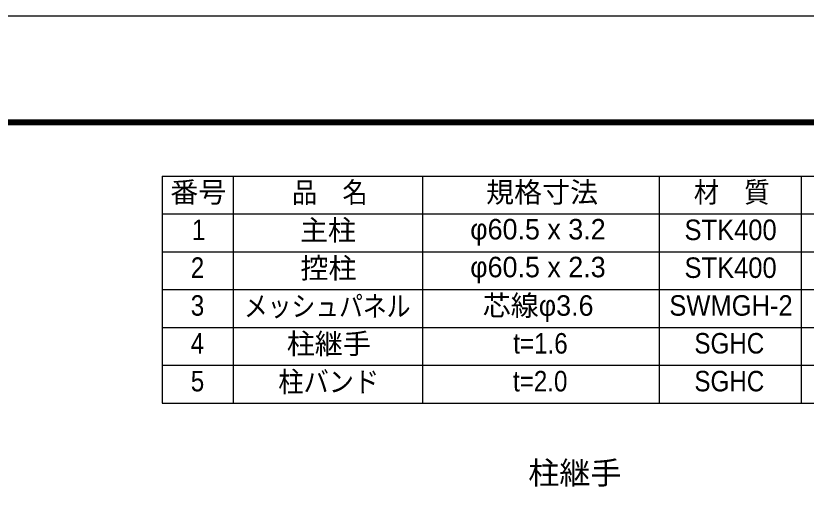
# Model space of a CAD drawing. Units: millimetres, scale not verified. Extents: x -8400 to 8400, y -5940 to 5940.
# Drawn here: x 1726 to 5066, y 3925 to 5940 of the extents above; entities that cross this region are included whole.
import ezdxf
from ezdxf.enums import TextEntityAlignment as Align

# ---------------------------------------------------------------- set-up
doc = ezdxf.new("R2010")
doc.units = ezdxf.units.MM
doc.header["$LTSCALE"] = 20
for name, color, linetype, lineweight in [('0-0_D-STR-TXT', 7, 'Continuous', 13), ('0-9_D-MTR-FRAM', 7, 'Continuous', 25), ('0-E_D-TTL', 7, 'Continuous', 25)]:
    doc.layers.add(name, color=color, linetype=linetype, lineweight=lineweight)
doc.layers.add('0-8_D-MTR-TXT', color=7, linetype='Continuous')
doc.styles.add('ＭＳ ゴシック', font='')
doc.styles.add('ＭＳ Ｐゴシック', font='')
doc.styles.get('ＭＳ ゴシック').set_extended_font_data('MS Gothic')
doc.styles.get('ＭＳ Ｐゴシック').set_extended_font_data('MS PGothic')

msp = doc.modelspace()

# ---------------------------------------------------------------- linework, layer by layer
at = {"layer": '0-9_D-MTR-FRAM'}
for p, q in [((2344.79, 5262.1), (7644.79, 5262.1)), ((2344.79, 5262.1), (2344.79, 4302.1)), ((2644.79, 5262.1), (2644.79, 4302.1)), ((3444.79, 5262.1), (3444.79, 4302.1)), ((4444.79, 5262.1), (4444.79, 4302.1)), ((5044.79, 5262.1), (5044.79, 4302.1)), ((2344.79, 5102.1), (7644.79, 5102.1)), ((2344.79, 4942.1), (7644.79, 4942.1)), ((2344.79, 4782.1), (7644.79, 4782.1)), ((2344.79, 4622.1), (7644.79, 4622.1)), ((2344.79, 4462.1), (7644.79, 4462.1)), ((2344.79, 4302.1), (7644.79, 4302.1))]:
    msp.add_line(p, q, dxfattribs=at)
at = {"layer": '0-E_D-TTL', "color": 2}
msp.add_lwpolyline([(-8400, 5940), (8400, 5940), (8400, -5940), (-8400, -5940)], close=True, dxfattribs=at)
at = {"layer": '0-E_D-TTL'}
for points in [[(-7860, 5500), (7860, 5500), (7860, -5500), (-7860, -5500)], [(-7855, 5495), (7855, 5495), (7855, -5495), (-7855, -5495)], [(-7850, 5490), (7850, 5490), (7850, -5490), (-7850, -5490)], [(-7845, 5485), (7845, 5485), (7845, -5485), (-7845, -5485)], [(-7840, 5480), (7840, 5480), (7840, -5480), (-7840, -5480)]]:
    msp.add_lwpolyline(points, close=True, dxfattribs=at)

# ---------------------------------------------------------------- texts
at = {"layer": '0-0_D-STR-TXT', "style": 'ＭＳ ゴシック'}
msp.add_text('柱継手', height=96.19, dxfattribs=at).set_placement((3891.97, 3929.65), align=Align.BOTTOM_LEFT)
at = {"layer": '0-8_D-MTR-TXT', "style": 'ＭＳ Ｐゴシック'}
for s, height, p in [('番号', 86.8, (2379.19, 5124.74)), ('規格寸法', 86.8, (3713.51, 5124.1)), ('主柱', 86.8, (2927.11, 4963.86)), ('φ60.5 x 3.2', 86.8, (3646.55, 4967.94)), ('控柱', 86.8, (2929.19, 4803.42)), ('φ60.5 x 2.3', 86.8, (3646.55, 4807.94)), ('芯線φ3.6', 86.76, (3699.47, 4645.22)), ('柱継手', 86.8, (2871.47, 4483.62))]:
    msp.add_text(s, height=height, dxfattribs=at).set_placement(p, align=Align.BOTTOM_LEFT)
for s, height, width, p in [('品\u3000名', 86.8, 0.9, (2893.47, 5123.62)), ('材\u3000質', 86.8, 0.9, (4591.67, 5124.5)), ('1', 86.8, 0.9, (2470.51, 4965.22)), ('STK400', 86.76, 0.95, (4552.11, 4965.22)), ('2', 86.8, 0.9, (2465.71, 4805.42)), ('STK400', 86.76, 0.95, (4552.11, 4805.22)), ('3', 86.8, 0.9, (2465.71, 4645.42)), ('メッシュパネル', 86.76, 0.85, (2690.15, 4642.46)), ('SWMGH-2', 86.76, 0.95, (4488.11, 4645.42)), ('4', 86.8, 0.9, (2465.47, 4485.42)), ('t=1.6', 86.8, 0.9, (3828.51, 4485.22)), ('SGHC', 86.8, 0.9, (4593.95, 4485.42)), ('柱バンド', 86.76, 0.9, (2835.79, 4322.74)), ('5', 86.8, 0.9, (2465.71, 4325.42)), ('t=2.0', 86.8, 0.9, (3827.35, 4325.22)), ('SGHC', 86.8, 0.9, (4593.95, 4325.42))]:
    msp.add_text(s, height=height, dxfattribs=dict(at, width=width)).set_placement(p, align=Align.BOTTOM_LEFT)

doc.saveas('drawing.dxf')
